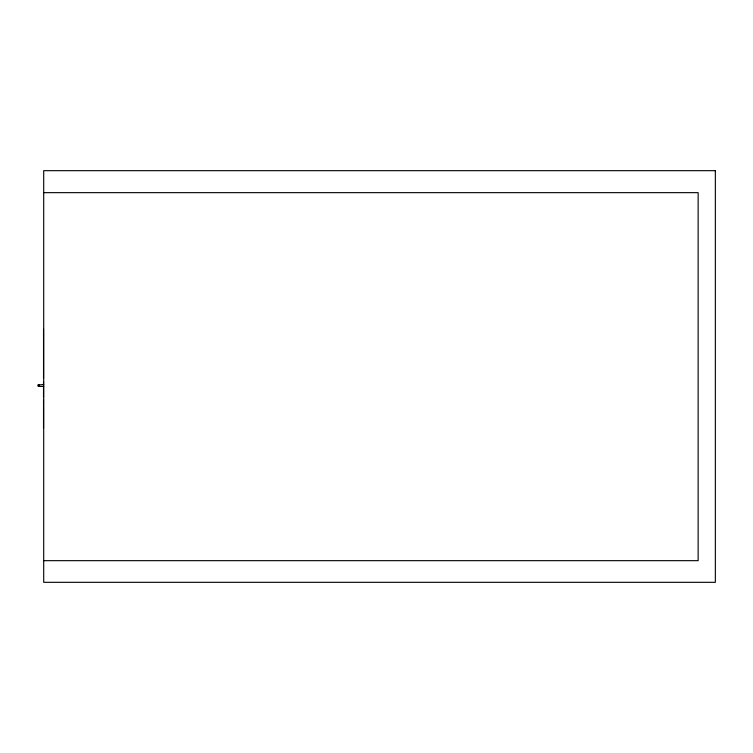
<?xml version="1.0" encoding="UTF-8"?>
<svg xmlns="http://www.w3.org/2000/svg" width="753" height="753" viewBox="0 0 753 753"><rect width="100%" height="100%" fill="white"/><g stroke="black" fill="none" stroke-linecap="round" stroke-linejoin="round"><path stroke-width="1.13" d="M39.429 385.96L38.13 386.308L37.782 385.009L43.702 384.529M43.702 192.655L698.144 192.655L698.144 560.665L43.702 560.665M38.61 386.44L43.702 386.44M38.61 384.529L39.532 385.235M43.533 329.287L43.533 378.505M43.533 381.696L43.523 397.358M43.533 399.645L43.523 404.248M43.523 405.067L43.523 406.074M43.523 407.025L43.533 428.165M715.35 170.677L43.702 170.677L43.702 582.323L715.35 582.323L715.35 170.677"/></g></svg>
